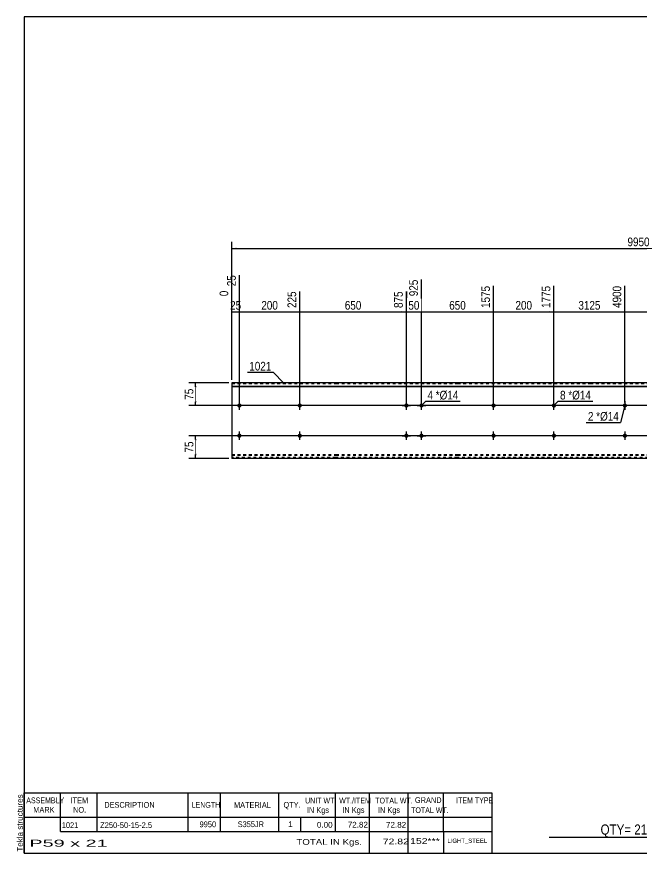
# Model space of a CAD drawing. Header units: millimetres. Extents: x -71 to 331, y -143 to 134.
# Drawn here: x -71.3 to 135.6, y -143.3 to 133.8 of the extents above; entities that cross this region are included whole.
import ezdxf

# ---------------------------------------------------------------- set-up
doc = ezdxf.new("R2010")
doc.units = ezdxf.units.MM
doc.linetypes.add('DXK_LINE_DOT1', pattern=[1.8814, 0.9407, -0.9407])
doc.styles.add('Arial', font='ARIAL.TTF', dxfattribs={"height": 0.2})
doc.styles.add('Arial Narrow', font='ARIALN.TTF', dxfattribs={"height": 0.2})

# ---------------------------------------------------------------- blocks, each defined once
blk = doc.blocks.new('Unknown-629081485-1735')
at = {"color": 5, "linetype": 'Continuous'}
for p, q in [((331.25, 133.75), (-68.75, 133.75)), ((-68.75, 133.75), (-68.75, -143.25)), ((331.25, -143.25), (331.25, 133.75)), ((-68.75, -143.25), (331.25, -143.25))]:
    blk.add_line(p, q, dxfattribs=at)
at = {"color": 174, "linetype": 'Continuous', "style": 'Arial'}
blk.add_text('Tekla structures', height=1.9102, rotation=90, dxfattribs=at).set_placement((-69.25, -142.75))
blk = doc.blocks.new('Part-629081485-1218 - 1203')
at = {"color": 2, "linetype": 'Continuous'}
for p, q in [((34.4, 12.5), (0, 12.5)), ((0, 12.5), (0, -12.5)), ((0, 11.44), (34.4, 11.44)), ((0, 11.26), (34.4, 11.26)), ((74.69, 12.5), (34.5, 12.5)), ((34.5, 11.44), (74.69, 11.44)), ((34.5, 11.26), (74.69, 11.26)), ((118.59, 12.5), (74.79, 12.5)), ((74.79, 11.44), (118.59, 11.44)), ((74.79, 11.26), (118.59, 11.26)), ((141.69, 12.5), (118.69, 12.5)), ((118.69, 11.44), (141.69, 11.44)), ((118.69, 11.26), (141.69, 11.26)), ((165.58, 12.5), (141.79, 12.5)), ((141.79, 11.44), (165.58, 11.44)), ((141.79, 11.26), (165.58, 11.26)), ((189.48, 12.5), (165.68, 12.5)), ((165.68, 11.44), (189.48, 11.44)), ((165.68, 11.26), (189.48, 11.26)), ((229.77, 12.5), (189.58, 12.5)), ((189.58, 11.44), (229.77, 11.44)), ((189.58, 11.26), (229.77, 11.26)), ((253.67, 12.5), (229.87, 12.5)), ((229.87, 11.44), (253.67, 11.44)), ((229.87, 11.26), (253.67, 11.26)), ((269.41, 12.5), (253.77, 12.5)), ((253.77, 11.44), (269.41, 11.44)), ((253.77, 11.26), (269.41, 11.26)), ((269.41, -12.5), (269.41, 12.5)), ((34.4, -12.5), (0, -12.5)), ((74.69, -12.5), (34.5, -12.5)), ((118.59, -12.5), (74.79, -12.5)), ((141.69, -12.5), (118.69, -12.5)), ((165.58, -12.5), (141.79, -12.5)), ((189.48, -12.5), (165.68, -12.5)), ((229.77, -12.5), (189.58, -12.5)), ((253.67, -12.5), (229.87, -12.5)), ((269.41, -12.5), (253.77, -12.5))]:
    blk.add_line(p, q, dxfattribs=at)
at = {"color": 7, "linetype": 'DXK_LINE_DOT1'}
for p, q in [((0, 12.25), (34.4, 12.25)), ((34.5, 12.25), (74.69, 12.25)), ((74.79, 12.25), (118.59, 12.25)), ((118.69, 12.25), (141.69, 12.25)), ((141.79, 12.25), (165.58, 12.25)), ((165.68, 12.25), (189.48, 12.25)), ((189.58, 12.25), (229.77, 12.25)), ((229.87, 12.25), (253.67, 12.25)), ((253.77, 12.25), (269.41, 12.25)), ((0, -11.26), (34.4, -11.26)), ((0, -11.44), (34.4, -11.44)), ((34.4, -12.25), (0, -12.25)), ((34.5, -11.26), (74.69, -11.26)), ((34.5, -11.44), (74.69, -11.44)), ((74.69, -12.25), (34.5, -12.25)), ((74.79, -11.26), (118.59, -11.26)), ((74.79, -11.44), (118.59, -11.44)), ((118.59, -12.25), (74.79, -12.25)), ((118.69, -11.26), (141.69, -11.26)), ((118.69, -11.44), (141.69, -11.44)), ((141.69, -12.25), (118.69, -12.25)), ((141.79, -11.26), (165.58, -11.26)), ((141.79, -11.44), (165.58, -11.44)), ((165.58, -12.25), (141.79, -12.25)), ((165.68, -11.26), (189.48, -11.26)), ((165.68, -11.44), (189.48, -11.44)), ((189.48, -12.25), (165.68, -12.25)), ((189.58, -11.26), (229.77, -11.26)), ((189.58, -11.44), (229.77, -11.44)), ((229.77, -12.25), (189.58, -12.25)), ((229.87, -11.26), (253.67, -11.26)), ((229.87, -11.44), (253.67, -11.44)), ((253.67, -12.25), (229.87, -12.25)), ((253.77, -11.26), (269.41, -11.26)), ((253.77, -11.44), (269.41, -11.44)), ((269.41, -12.25), (253.77, -12.25))]:
    blk.add_line(p, q, dxfattribs=at)
blk = doc.blocks.new('Bolt-629081485-1219 - 1203')
at = {"linetype": 'Continuous'}
for points in [[(57.1, 5, -1), (58.5, 5, -1)], [(62.1, 5, -1), (63.5, 5, -1)], [(57.1, -5, -1), (58.5, -5, -1)], [(62.1, -5, -1), (63.5, -5, -1)]]:
    blk.add_hatch(color=3, dxfattribs=at).paths.add_polyline_path(points)
at = {"color": 3, "linetype": 'Continuous'}
for p, q in [((57.8, 3.6), (57.8, 6.4)), ((62.8, 3.6), (62.8, 6.4)), ((56.4, 5), (59.2, 5)), ((61.4, 5), (64.2, 5)), ((56.4, -5), (59.2, -5)), ((57.8, -6.4), (57.8, -3.6)), ((61.4, -5), (64.2, -5)), ((62.8, -6.4), (62.8, -3.6))]:
    blk.add_line(p, q, dxfattribs=at)
blk = doc.blocks.new('Bolt-629081485-1220 - 1203')
at = {"linetype": 'Continuous'}
for points in [[(21.8, 5, -1), (23.2, 5, -1)], [(85.99, 5, -1), (87.39, 5, -1)]]:
    blk.add_hatch(color=3, dxfattribs=at).paths.add_polyline_path(points)
at = {"color": 3, "linetype": 'Continuous'}
for p, q in [((22.5, 3.6), (22.5, 6.4)), ((86.69, 3.6), (86.69, 6.4)), ((23.9, 5), (21.1, 5)), ((88.09, 5), (85.29, 5))]:
    blk.add_line(p, q, dxfattribs=at)
blk = doc.blocks.new('Bolt-629081485-1221 - 1203')
at = {"linetype": 'Continuous'}
for points in [[(21.8, -5, -1), (23.2, -5, -1)], [(85.99, -5, -1), (87.39, -5, -1)]]:
    blk.add_hatch(color=3, dxfattribs=at).paths.add_polyline_path(points)
at = {"color": 3, "linetype": 'Continuous'}
for p, q in [((23.9, -5), (21.1, -5)), ((22.5, -6.4), (22.5, -3.6)), ((88.09, -5), (85.29, -5)), ((86.69, -6.4), (86.69, -3.6))]:
    blk.add_line(p, q, dxfattribs=at)
blk = doc.blocks.new('Bolt-629081485-1225 - 1203')
at = {"linetype": 'Continuous'}
for points in [[(1.8, 5, -1), (3.2, 5, -1)], [(105.99, 5, -1), (107.39, 5, -1)]]:
    blk.add_hatch(color=3, dxfattribs=at).paths.add_polyline_path(points)
at = {"color": 3, "linetype": 'Continuous'}
for p, q in [((2.5, 3.6), (2.5, 6.4)), ((106.69, 3.6), (106.69, 6.4)), ((3.9, 5), (1.1, 5)), ((108.09, 5), (105.29, 5))]:
    blk.add_line(p, q, dxfattribs=at)
blk = doc.blocks.new('Bolt-629081485-1226 - 1203')
at = {"linetype": 'Continuous'}
for points in [[(1.8, -5, -1), (3.2, -5, -1)], [(105.99, -5, -1), (107.39, -5, -1)]]:
    blk.add_hatch(color=3, dxfattribs=at).paths.add_polyline_path(points)
at = {"color": 3, "linetype": 'Continuous'}
for p, q in [((3.9, -5), (1.1, -5)), ((2.5, -6.4), (2.5, -3.6)), ((108.09, -5), (105.29, -5)), ((106.69, -6.4), (106.69, -3.6))]:
    blk.add_line(p, q, dxfattribs=at)
blk = doc.blocks.new('Bolt-629081485-1229 - 1203')
at = {"linetype": 'Continuous'}
for points in [[(130.89, 5, -1), (129.49, 5, -1)], [(130.89, -5, -1), (129.49, -5, -1)]]:
    blk.add_hatch(color=3, dxfattribs=at).paths.add_polyline_path(points)
at = {"color": 3, "linetype": 'Continuous'}
for p, q in [((130.19, 6.4), (130.19, 3.6)), ((131.59, 5), (128.79, 5)), ((131.59, -5), (128.79, -5)), ((130.19, -3.6), (130.19, -6.4))]:
    blk.add_line(p, q, dxfattribs=at)
blk = doc.blocks.new('StraightDimension-629081485-1279 - 1203')
at = {"linetype": 'Continuous'}
blk.add_hatch(color=7, dxfattribs=at).paths.add_polyline_path([(1, 36.25), (2.5, 36), (1, 35.75)])
at = {"color": 7, "linetype": 'Continuous'}
for p, q in [((2.5, 6), (2.5, 48.16)), ((0, 13.5), (0, 43.03)), ((0, 36), (2.5, 36))]:
    blk.add_line(p, q, dxfattribs=at)
at = {"color": 0, "linetype": 'Continuous'}
blk.add_wipeout([(1.9, 48.76), (-2.3, 48.76), (-2.3, 43.9), (1.9, 43.9)], dxfattribs=at)
at = {"color": 0}
blk.add_wipeout([(3.68, 36.15), (3.68, 40.35), (-1.18, 40.35), (-1.18, 36.15)], dxfattribs=at)
at = {"color": 0, "linetype": 'Continuous'}
blk.add_wipeout([(-0.6, 43.63), (-4.8, 43.63), (-4.8, 40.6), (-0.6, 40.6)], dxfattribs=at)
at = {"color": 3, "linetype": 'Continuous', "style": 'Arial Narrow'}
for s, height, p in [('25', 2.863, (1.3, 44.5)), ('0', 2.86, (-1.2, 41.2))]:
    blk.add_text(s, height=height, rotation=90.0002, dxfattribs=at).set_placement(p)
at = {"color": 3, "style": 'Arial Narrow'}
blk.add_text('25', height=2.863, dxfattribs=at).set_placement((-0.58, 36.75))
blk = doc.blocks.new('StraightDimension-629081485-1348 - 1203')
at = {"linetype": 'Continuous'}
for points in [[(-12.25, -6.5), (-12, -5), (-11.75, -6.5)], [(-11.75, -11), (-12, -12.5), (-12.25, -11)]]:
    blk.add_hatch(color=7, dxfattribs=at).paths.add_polyline_path(points)
at = {"color": 7, "linetype": 'Continuous'}
for p, q in [((152.68, -5), (-14.25, -5)), ((-12, -12.5), (-12, -5)), ((-1, -12.5), (-14.25, -12.5))]:
    blk.add_line(p, q, dxfattribs=at)
at = {"color": 0}
blk.add_wipeout([(-12.15, -6.32), (-16.35, -6.32), (-16.35, -11.18), (-12.15, -11.18)], dxfattribs=at)
at = {"color": 3, "style": 'Arial Narrow'}
blk.add_text('75', height=2.863, rotation=90.0002, dxfattribs=at).set_placement((-12.75, -10.58))
blk = doc.blocks.new('StraightDimension-629081485-1355 - 1203')
at = {"linetype": 'Continuous'}
for points in [[(1.5, 56.75), (0, 57), (1.5, 57.25)], [(267.91, 57.25), (269.41, 57), (267.91, 56.75)]]:
    blk.add_hatch(color=7, dxfattribs=at).paths.add_polyline_path(points)
at = {"color": 7, "linetype": 'Continuous'}
for p, q in [((0, 13.5), (0, 59.25)), ((269.41, 13.5), (269.41, 59.25)), ((0, 57), (269.41, 57))]:
    blk.add_line(p, q, dxfattribs=at)
at = {"color": 0}
blk.add_wipeout([(138.96, 57.15), (138.96, 61.35), (130.45, 61.35), (130.45, 57.15)], dxfattribs=at)
at = {"color": 3, "style": 'Arial Narrow'}
blk.add_text('9950', height=2.863, dxfattribs=at).set_placement((131.05, 57.75))
blk = doc.blocks.new('StraightDimension-629081485-1272 - 1203')
at = {"linetype": 'Continuous'}
blk.add_hatch(color=7, dxfattribs=at).paths.add_polyline_path([(152.18, 36.25), (153.68, 36), (152.18, 35.75)])
at = {"color": 7, "linetype": 'Continuous'}
for p, q in [((130.19, 6), (130.19, 44.61)), ((153.68, 6), (153.68, 44.61)), ((130.19, 36), (153.68, 36))]:
    blk.add_line(p, q, dxfattribs=at)
at = {"color": 0, "linetype": 'Continuous'}
blk.add_wipeout([(153.08, 45.21), (148.88, 45.21), (148.88, 36.7), (153.08, 36.7)], dxfattribs=at)
at = {"color": 0}
blk.add_wipeout([(146.19, 36.15), (146.19, 40.35), (137.68, 40.35), (137.68, 36.15)], dxfattribs=at)
at = {"color": 3, "linetype": 'Continuous', "style": 'Arial Narrow'}
blk.add_text('7888', height=2.863, rotation=90.0002, dxfattribs=at).set_placement((152.48, 37.3))
at = {"color": 3, "style": 'Arial Narrow'}
blk.add_text('2988', height=2.863, dxfattribs=at).set_placement((138.28, 36.75))
blk = doc.blocks.new('StraightDimension-629081485-1273 - 1203')
at = {"linetype": 'Continuous'}
blk.add_hatch(color=7, dxfattribs=at).paths.add_polyline_path([(128.69, 36.25), (130.19, 36), (128.69, 35.75)])
at = {"color": 7, "linetype": 'Continuous'}
for p, q in [((106.69, 6), (106.69, 44.61)), ((130.19, 6), (130.19, 44.61)), ((106.69, 36), (130.19, 36))]:
    blk.add_line(p, q, dxfattribs=at)
at = {"color": 0, "linetype": 'Continuous'}
blk.add_wipeout([(129.59, 45.21), (125.39, 45.21), (125.39, 36.7), (129.59, 36.7)], dxfattribs=at)
at = {"color": 0}
blk.add_wipeout([(122.7, 36.15), (122.7, 40.35), (114.18, 40.35), (114.18, 36.15)], dxfattribs=at)
at = {"color": 3, "linetype": 'Continuous', "style": 'Arial Narrow'}
blk.add_text('4900', height=2.863, rotation=90.0002, dxfattribs=at).set_placement((128.99, 37.3))
at = {"color": 3, "style": 'Arial Narrow'}
blk.add_text('3125', height=2.863, dxfattribs=at).set_placement((114.78, 36.75))
blk = doc.blocks.new('StraightDimension-629081485-1274 - 1203')
at = {"linetype": 'Continuous'}
blk.add_hatch(color=7, dxfattribs=at).paths.add_polyline_path([(105.19, 36.25), (106.69, 36), (105.19, 35.75)])
at = {"color": 7, "linetype": 'Continuous'}
for p, q in [((86.69, 6), (86.69, 44.61)), ((106.69, 6), (106.69, 44.61)), ((86.69, 36), (106.69, 36))]:
    blk.add_line(p, q, dxfattribs=at)
at = {"color": 0, "linetype": 'Continuous'}
blk.add_wipeout([(106.09, 45.21), (101.89, 45.21), (101.89, 36.7), (106.09, 36.7)], dxfattribs=at)
at = {"color": 0}
blk.add_wipeout([(100.03, 36.15), (100.03, 40.35), (93.35, 40.35), (93.35, 36.15)], dxfattribs=at)
at = {"color": 3, "linetype": 'Continuous', "style": 'Arial Narrow'}
blk.add_text('1775', height=2.863, rotation=90.0002, dxfattribs=at).set_placement((105.49, 37.3))
at = {"color": 3, "style": 'Arial Narrow'}
blk.add_text('200', height=2.863, dxfattribs=at).set_placement((93.95, 36.75))
blk = doc.blocks.new('StraightDimension-629081485-1275 - 1203')
at = {"linetype": 'Continuous'}
blk.add_hatch(color=7, dxfattribs=at).paths.add_polyline_path([(85.19, 36.25), (86.69, 36), (85.19, 35.75)])
at = {"color": 7, "linetype": 'Continuous'}
for p, q in [((62.8, 6), (62.8, 46.68)), ((86.69, 6), (86.69, 44.61)), ((62.8, 36), (86.69, 36))]:
    blk.add_line(p, q, dxfattribs=at)
at = {"color": 0, "linetype": 'Continuous'}
blk.add_wipeout([(86.09, 45.21), (81.89, 45.21), (81.89, 36.7), (86.09, 36.7)], dxfattribs=at)
at = {"color": 0}
blk.add_wipeout([(78.09, 36.15), (78.09, 40.35), (71.4, 40.35), (71.4, 36.15)], dxfattribs=at)
at = {"color": 3, "linetype": 'Continuous', "style": 'Arial Narrow'}
blk.add_text('1575', height=2.863, rotation=90.0002, dxfattribs=at).set_placement((85.49, 37.3))
at = {"color": 3, "style": 'Arial Narrow'}
blk.add_text('650', height=2.863, dxfattribs=at).set_placement((72, 36.75))
blk = doc.blocks.new('StraightDimension-629081485-1339 - 1203')
at = {"linetype": 'Continuous'}
for points in [[(-12.25, 11), (-12, 12.5), (-11.75, 11)], [(-11.75, 6.5), (-12, 5), (-12.25, 6.5)]]:
    blk.add_hatch(color=7, dxfattribs=at).paths.add_polyline_path(points)
at = {"color": 7, "linetype": 'Continuous'}
for p, q in [((-1, 12.5), (-14.25, 12.5)), ((-12, 5), (-12, 12.5)), ((152.68, 5), (-14.25, 5))]:
    blk.add_line(p, q, dxfattribs=at)
at = {"color": 0}
blk.add_wipeout([(-12.15, 11.18), (-16.35, 11.18), (-16.35, 6.32), (-12.15, 6.32)], dxfattribs=at)
at = {"color": 3, "style": 'Arial Narrow'}
blk.add_text('75', height=2.863, rotation=90.0002, dxfattribs=at).set_placement((-12.75, 6.92))
blk = doc.blocks.new('StraightDimension-629081485-1276 - 1203')
at = {"linetype": 'Continuous'}
blk.add_hatch(color=7, dxfattribs=at).paths.add_polyline_path([(61.3, 36.25), (62.8, 36), (61.3, 35.75)])
at = {"color": 7, "linetype": 'Continuous'}
for p, q in [((62.8, 6), (62.8, 46.68)), ((57.8, 6), (57.8, 42.78)), ((57.8, 36), (62.8, 36))]:
    blk.add_line(p, q, dxfattribs=at)
at = {"color": 0}
blk.add_wipeout([(62.73, 36.15), (62.73, 40.35), (57.87, 40.35), (57.87, 36.15)], dxfattribs=at)
at = {"color": 0, "linetype": 'Continuous'}
blk.add_wipeout([(62.2, 47.28), (58, 47.28), (58, 40.6), (62.2, 40.6)], dxfattribs=at)
at = {"color": 3, "linetype": 'Continuous', "style": 'Arial Narrow'}
blk.add_text('925', height=2.863, rotation=90.0002, dxfattribs=at).set_placement((61.6, 41.2))
at = {"color": 3, "style": 'Arial Narrow'}
blk.add_text('50', height=2.863, dxfattribs=at).set_placement((58.47, 36.75))
blk = doc.blocks.new('StraightDimension-629081485-1277 - 1203')
at = {"linetype": 'Continuous'}
blk.add_hatch(color=7, dxfattribs=at).paths.add_polyline_path([(56.3, 36.25), (57.8, 36), (56.3, 35.75)])
at = {"color": 7, "linetype": 'Continuous'}
for p, q in [((22.5, 6), (22.5, 42.78)), ((57.8, 6), (57.8, 42.78)), ((22.5, 36), (57.8, 36))]:
    blk.add_line(p, q, dxfattribs=at)
at = {"color": 0, "linetype": 'Continuous'}
blk.add_wipeout([(57.2, 43.38), (53, 43.38), (53, 36.7), (57.2, 36.7)], dxfattribs=at)
at = {"color": 0}
blk.add_wipeout([(43.49, 36.15), (43.49, 40.35), (36.81, 40.35), (36.81, 36.15)], dxfattribs=at)
at = {"color": 3, "linetype": 'Continuous', "style": 'Arial Narrow'}
blk.add_text('875', height=2.863, rotation=90.0002, dxfattribs=at).set_placement((56.6, 37.3))
at = {"color": 3, "style": 'Arial Narrow'}
blk.add_text('650', height=2.863, dxfattribs=at).set_placement((37.41, 36.75))
blk = doc.blocks.new('StraightDimension-629081485-1278 - 1203')
at = {"linetype": 'Continuous'}
blk.add_hatch(color=7, dxfattribs=at).paths.add_polyline_path([(21, 36.25), (22.5, 36), (21, 35.75)])
at = {"color": 7, "linetype": 'Continuous'}
for p, q in [((2.5, 6), (2.5, 48.16)), ((22.5, 6), (22.5, 42.78)), ((2.5, 36), (22.5, 36))]:
    blk.add_line(p, q, dxfattribs=at)
at = {"color": 0, "linetype": 'Continuous'}
blk.add_wipeout([(21.9, 43.38), (17.7, 43.38), (17.7, 36.7), (21.9, 36.7)], dxfattribs=at)
at = {"color": 0}
blk.add_wipeout([(15.84, 36.15), (15.84, 40.35), (9.16, 40.35), (9.16, 36.15)], dxfattribs=at)
at = {"color": 3, "linetype": 'Continuous', "style": 'Arial Narrow'}
blk.add_text('225', height=2.863, rotation=90.0002, dxfattribs=at).set_placement((21.3, 37.3))
at = {"color": 3, "style": 'Arial Narrow'}
blk.add_text('200', height=2.863, dxfattribs=at).set_placement((9.76, 36.75))
blk = doc.blocks.new('CBS_BOM-629081485-1798')
at = {"color": 7, "linetype": 'Continuous'}
for p, q in [((-68.78, -131.28), (-68.78, -123.28)), ((-68.78, -123.28), (86.14, -123.28)), ((-56.78, -131.28), (-56.78, -123.28)), ((-44.59, -131.28), (-44.59, -123.28)), ((-14.43, -131.28), (-14.43, -123.28)), ((-3.75, -131.28), (-3.75, -123.28)), ((15.57, -131.28), (15.57, -123.28)), ((34.37, -131.28), (34.37, -123.28)), ((45.58, -131.28), (45.58, -123.28)), ((58.37, -131.28), (58.37, -123.28)), ((70.12, -131.28), (70.12, -123.28)), ((86.14, -123.29), (86.14, -131.27)), ((-68.78, -131.28), (86.14, -131.28)), ((-68.78, -136.08), (-68.78, -131.28)), ((-56.78, -136.08), (-56.78, -131.28)), ((-44.59, -136.08), (-44.59, -131.28)), ((-14.43, -136.08), (-14.43, -131.28)), ((-3.75, -136.08), (-3.75, -131.28)), ((15.57, -136.08), (15.57, -131.28)), ((22.83, -136.08), (22.83, -131.28)), ((34.37, -136.08), (34.37, -131.28)), ((45.58, -136.08), (45.58, -131.28)), ((58.37, -136.08), (58.37, -131.28)), ((70.14, -136.08), (70.14, -131.28)), ((86.14, -131.28), (86.14, -136.08)), ((-68.78, -143.28), (-68.78, -136.1)), ((-56.78, -136.08), (86.14, -136.08)), ((45.58, -143.28), (45.58, -136.1)), ((58.37, -143.28), (58.37, -136.1)), ((70.18, -143.28), (70.18, -136.1)), ((86.14, -136.08), (86.14, -143.28)), ((-68.78, -143.28), (86.14, -143.28))]:
    blk.add_line(p, q, dxfattribs=at)
at = {"color": 3, "linetype": 'Continuous', "style": 'Arial'}
for s, height, width, p in [('ASSEMBLY', 1.91, 0.7, (-68.1, -126.71)), ('ITEM', 1.91, 0.8, (-53.45, -126.71)), ('DESCRIPTION', 1.9102, 0.8, (-42.27, -128.21)), ('LENGTH', 1.91, 0.7, (-13.32, -128.21)), ('MATERIAL', 1.91, 0.8, (0.7, -128.26)), ('QTY.', 1.91, 0.8, (17.09, -128.18)), ('UNIT WT.', 1.91, 0.7, (24.26, -126.78)), ('WT./ITEM', 1.91, 0.7, (35.55, -126.78)), ('TOTAL WT.', 1.91, 0.7, (47.49, -126.78)), ('GRAND', 1.91, 0.8, (60.64, -126.62)), ('ITEM TYPE', 1.91, 0.7, (74.28, -126.7)), ('MARK', 1.91, 0.8, (-65.78, -129.84)), ('NO.', 1.91, 0.8, (-52.6, -129.84)), ('IN Kgs', 1.91, 0.8, (24.84, -129.92)), ('IN Kgs', 1.91, 0.8, (36.59, -129.92)), ('IN Kgs', 1.91, 0.8, (48.38, -129.92)), ('TOTAL WT.', 1.91, 0.7, (59.38, -129.96))]:
    blk.add_text(s, height=height, dxfattribs=dict(at, width=width)).set_placement(p)
at = {"color": 7, "linetype": 'Continuous', "style": 'Arial'}
for s, height, width, p in [('9950', 1.91, 0.85, (-10.71, -134.65)), ('S355JR', 1.91, 0.8, (1.94, -134.62)), ('1021', 1.91, 0.8, (-56.32, -134.93)), ('Z250-50-15-2.5', 1.9102, 0.9, (-43.65, -134.93))]:
    blk.add_text(s, height=height, dxfattribs=dict(at, width=width)).set_placement(p)
for s, p in [('1', (18.66, -134.62)), ('0.00', (28.17, -134.81)), ('72.82', (38.39, -134.78)), ('72.82', (51.06, -134.81))]:
    blk.add_text(s, height=1.91, dxfattribs=at).set_placement(p)
at = {"color": 6, "linetype": 'Continuous', "style": 'Arial'}
for s, height, width, p in [('72.82', 1.91, 1.3, (49.97, -140.33)), ('152***', 1.91, 1.3, (59.04, -140.17)), ('P59 x 21', 2.292, 2.05, (-67.06, -141.09)), ('TOTAL IN Kgs.', 1.9102, 1.2, (21.38, -140.48))]:
    blk.add_text(s, height=height, dxfattribs=dict(at, width=width)).set_placement(p)
blk.add_text('LIGHT_STEEL', height=1.4135, dxfattribs=at).set_placement((71.39, -139.83))
blk = doc.blocks.new('CBS_CALLOFF-629081485-1799')
at = {"color": 7, "linetype": 'Continuous'}
blk.add_line((105.13, -137.98), (221.36, -138), dxfattribs=at)
at = {"color": 3, "linetype": 'Continuous', "style": 'Arial Narrow'}
blk.add_text('QTY= 21 Nos.      COLD FORMED     MKD : P59', height=3.3405, dxfattribs=at).set_placement((122.13, -137.09))
blk = doc.blocks.new('Mark-629081485-1358 - 1203')
at = {"color": 0}
blk.add_wipeout([(13.09, 16.59), (13.09, 19.59), (5.77, 19.59), (5.77, 16.59)], dxfattribs=at)
blk.add_wipeout([(13.09, 16.59), (13.09, 19.59), (5.77, 19.59), (5.77, 16.59)], dxfattribs=at)
at = {"color": 7, "linetype": 'Continuous'}
for p in [(5.17, 15.99), (17.22, 12.45)]:
    blk.add_line(p, (13.69, 15.99), dxfattribs=at)
at = {"color": 3, "style": 'Arial Narrow'}
blk.add_text('1021', height=2.863, dxfattribs=at).set_placement((5.77, 16.59))
blk = doc.blocks.new('MarkSet-629081485-1371 - 1203')
at = {"color": 0}
blk.add_wipeout([(110.53, 7.01), (110.53, 10.01), (108.71, 10.01), (108.71, 7.01)], dxfattribs=at)
blk.add_wipeout([(110.53, 7.01), (110.53, 10.01), (108.71, 10.01), (108.71, 7.01)], dxfattribs=at)
at = {"color": 7, "linetype": 'Continuous'}
blk.add_line((106.69, 5), (108.11, 6.41), dxfattribs=at)
at = {"color": 0}
blk.add_wipeout([(112.71, 7.01), (112.71, 10.01), (111.43, 10.01), (111.43, 7.01)], dxfattribs=at)
blk.add_wipeout([(112.71, 7.01), (112.71, 10.01), (111.43, 10.01), (111.43, 7.01)], dxfattribs=at)
at = {"color": 3, "style": 'Arial Narrow'}
blk.add_text('8', height=2.86, dxfattribs=at).set_placement((108.71, 7.01))
at = {"color": 0}
blk.add_wipeout([(118.92, 7.01), (118.92, 10.01), (112.71, 10.01), (112.71, 7.01)], dxfattribs=at)
blk.add_wipeout([(118.92, 7.01), (118.92, 10.01), (112.71, 10.01), (112.71, 7.01)], dxfattribs=at)
at = {"color": 7, "linetype": 'Continuous'}
blk.add_line((108.11, 6.41), (119.52, 6.41), dxfattribs=at)
at = {"color": 3, "style": 'Arial Narrow'}
for s, height, p in [('*', 2.86, (111.43, 7.01)), ('Ø14', 2.863, (112.71, 7.01))]:
    blk.add_text(s, height=height, dxfattribs=at).set_placement(p)
blk = doc.blocks.new('Mark-629081485-1385 - 1203')
at = {"color": 0}
blk.add_wipeout([(66.64, 7.01), (66.64, 10.01), (64.81, 10.01), (64.81, 7.01)], dxfattribs=at)
blk.add_wipeout([(66.64, 7.01), (66.64, 10.01), (64.81, 10.01), (64.81, 7.01)], dxfattribs=at)
at = {"color": 7, "linetype": 'Continuous'}
blk.add_line((62.8, 5), (64.21, 6.41), dxfattribs=at)
at = {"color": 0}
blk.add_wipeout([(68.82, 7.01), (68.82, 10.01), (67.54, 10.01), (67.54, 7.01)], dxfattribs=at)
blk.add_wipeout([(68.82, 7.01), (68.82, 10.01), (67.54, 10.01), (67.54, 7.01)], dxfattribs=at)
at = {"color": 3, "style": 'Arial Narrow'}
blk.add_text('4', height=2.86, dxfattribs=at).set_placement((64.81, 7.01))
at = {"color": 0}
blk.add_wipeout([(75.03, 7.01), (75.03, 10.01), (68.82, 10.01), (68.82, 7.01)], dxfattribs=at)
blk.add_wipeout([(75.03, 7.01), (75.03, 10.01), (68.82, 10.01), (68.82, 7.01)], dxfattribs=at)
at = {"color": 7, "linetype": 'Continuous'}
blk.add_line((64.21, 6.41), (75.63, 6.41), dxfattribs=at)
at = {"color": 3, "style": 'Arial Narrow'}
for s, height, p in [('*', 2.86, (67.54, 7.01)), ('Ø14', 2.863, (68.82, 7.01))]:
    blk.add_text(s, height=height, dxfattribs=at).set_placement(p)
blk = doc.blocks.new('Mark-629081485-1387 - 1203')
at = {"color": 0}
blk.add_wipeout([(119.78, -0.01), (119.78, 2.99), (117.95, 2.99), (117.95, -0.01)], dxfattribs=at)
blk.add_wipeout([(119.78, -0.01), (119.78, 2.99), (117.95, 2.99), (117.95, -0.01)], dxfattribs=at)
blk.add_wipeout([(121.96, -0.01), (121.96, 2.99), (120.68, 2.99), (120.68, -0.01)], dxfattribs=at)
blk.add_wipeout([(121.96, -0.01), (121.96, 2.99), (120.68, 2.99), (120.68, -0.01)], dxfattribs=at)
at = {"color": 3, "style": 'Arial Narrow'}
blk.add_text('2', height=2.86, dxfattribs=at).set_placement((117.95, -0.01))
at = {"color": 0}
blk.add_wipeout([(128.17, -0.01), (128.17, 2.99), (121.96, 2.99), (121.96, -0.01)], dxfattribs=at)
blk.add_wipeout([(128.17, -0.01), (128.17, 2.99), (121.96, 2.99), (121.96, -0.01)], dxfattribs=at)
at = {"color": 7, "linetype": 'Continuous'}
for p in [(130.19, 5), (117.35, -0.61)]:
    blk.add_line(p, (128.77, -0.61), dxfattribs=at)
at = {"color": 3, "style": 'Arial Narrow'}
for s, height, p in [('*', 2.86, (120.68, -0.01)), ('Ø14', 2.863, (121.96, -0.01))]:
    blk.add_text(s, height=height, dxfattribs=at).set_placement(p)

msp = doc.modelspace()

# ---------------------------------------------------------------- block references
for name in ['Unknown-629081485-1735', 'Part-629081485-1218 - 1203', 'Bolt-629081485-1225 - 1203', 'Bolt-629081485-1220 - 1203', 'Bolt-629081485-1219 - 1203', 'Bolt-629081485-1229 - 1203', 'Bolt-629081485-1226 - 1203', 'Bolt-629081485-1221 - 1203', 'CBS_BOM-629081485-1798', 'CBS_CALLOFF-629081485-1799']:
    msp.add_blockref(name, (0, 0))

# ---------------------------------------------------------------- next in the draw order: block references
for name in ['StraightDimension-629081485-1279 - 1203', 'StraightDimension-629081485-1348 - 1203']:
    msp.add_blockref(name, (0, 0))

# ---------------------------------------------------------------- next in the draw order: block references
msp.add_blockref('StraightDimension-629081485-1355 - 1203', (0, 0))

# ---------------------------------------------------------------- next in the draw order: block references
msp.add_blockref('StraightDimension-629081485-1272 - 1203', (0, 0))

# ---------------------------------------------------------------- next in the draw order: block references
msp.add_blockref('StraightDimension-629081485-1273 - 1203', (0, 0))

# ---------------------------------------------------------------- next in the draw order: block references
msp.add_blockref('StraightDimension-629081485-1274 - 1203', (0, 0))

# ---------------------------------------------------------------- next in the draw order: block references
msp.add_blockref('StraightDimension-629081485-1275 - 1203', (0, 0))

# ---------------------------------------------------------------- next in the draw order: block references
msp.add_blockref('StraightDimension-629081485-1339 - 1203', (0, 0))

# ---------------------------------------------------------------- next in the draw order: block references
for name in ['StraightDimension-629081485-1276 - 1203', 'MarkSet-629081485-1371 - 1203']:
    msp.add_blockref(name, (0, 0))

# ---------------------------------------------------------------- next in the draw order: block references
for name in ['StraightDimension-629081485-1277 - 1203', 'Mark-629081485-1385 - 1203', 'Mark-629081485-1387 - 1203']:
    msp.add_blockref(name, (0, 0))

# ---------------------------------------------------------------- next in the draw order: block references
msp.add_blockref('StraightDimension-629081485-1278 - 1203', (0, 0))

# ---------------------------------------------------------------- next in the draw order: block references
msp.add_blockref('Mark-629081485-1358 - 1203', (0, 0))

doc.saveas('drawing.dxf')
